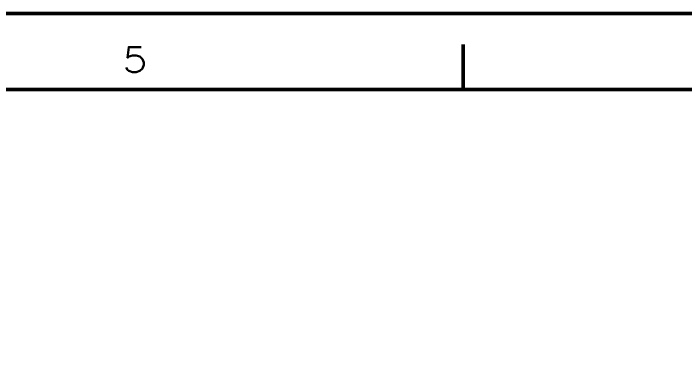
# Model space of a CAD drawing. Header units: inches. Extents: x 0 to 1408, y 0 to 1088.
# Drawn here: x 760.6 to 929.9, y 1002.7 to 1088 of the extents above; entities that cross this region are included whole.
import ezdxf
from ezdxf.enums import TextEntityAlignment as Align

# ---------------------------------------------------------------- set-up
doc = ezdxf.new("R2010")
doc.units = ezdxf.units.IN
doc.header["$LTSCALE"] = 32
doc.header["$MEASUREMENT"] = 0
doc.layers.add('AM_BOR', color=255, linetype='Continuous', lineweight=50)
doc.layers.add('Equipment-AM_0', color=7, linetype='Continuous', lineweight=50)
doc.styles.add('simplex', font='simplex.shx', dxfattribs={"width": 0.75})
doc.styles.get("Standard").update_dxf_attribs({"font": 'ROMANS.SHX', "width": 0.7})

# ---------------------------------------------------------------- blocks, each defined once
blk = doc.blocks.new('PE_FR_E')
at = {"layer": 'AM_BOR'}
blk.add_line((693.75, 848.35), (693.75, 857.35), dxfattribs=at)
at = {"layer": 'AM_BOR', "color": 9}
blk.add_lwpolyline([(0, 0), (1117.6, 0), (1117.6, 863.6), (0, 863.6)], close=True, dxfattribs=at)
at = {"layer": 'AM_BOR'}
blk.add_lwpolyline([(18.75, 15.25), (1098.85, 15.25), (1098.85, 848.35), (18.75, 848.35)], close=True, dxfattribs=at)
at = {"layer": 'AM_BOR', "style": 'simplex', "width": 1.157895}
blk.add_text('5', height=5, dxfattribs=at).set_placement((628.08, 851.85), align=Align.CENTER)
at = {"layer": 'AM_BOR', "width": 0.9, "flags": 9}
blk.add_attdef('PENSTYLE', text='', height=1, dxfattribs=at).set_placement((1116.99, 0.33), align=Align.BOTTOM_RIGHT)

msp = doc.modelspace()

# ---------------------------------------------------------------- block references
at = {"layer": 'Equipment-AM_0', "lineweight": 0, "xscale": 1.25984251968512, "yscale": 1.25984251968512, "zscale": 1.25984251968512}
msp.add_blockref('PE_FR_E', (0, 0), dxfattribs=at)

doc.saveas('drawing.dxf')
